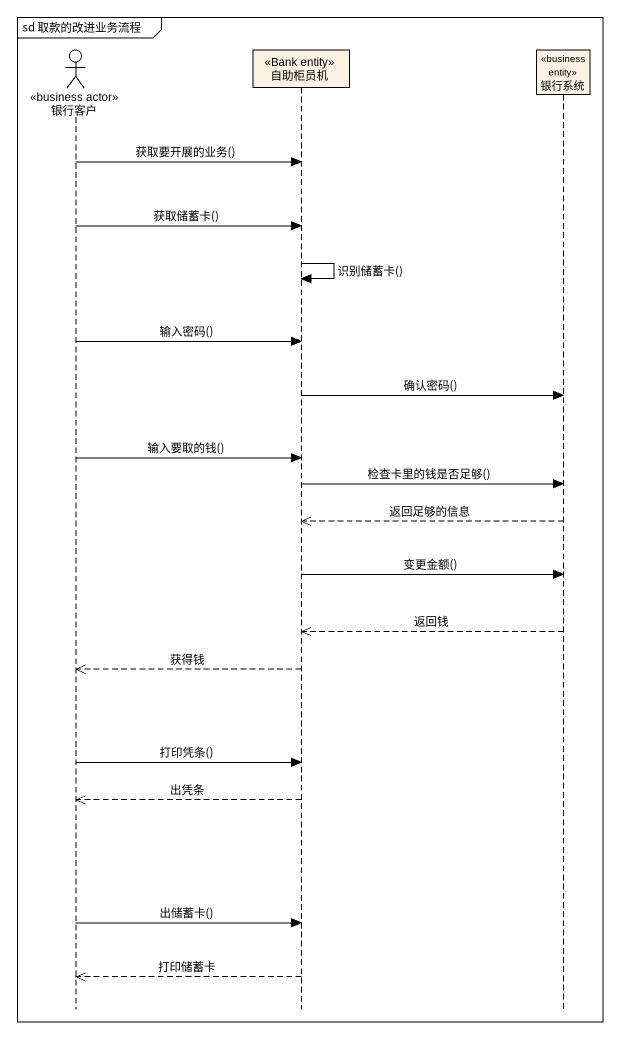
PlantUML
@startuml
mainframe sd 取款的改进业务流程
hide footbox
actor 银行客户 <<business actor>>
participant 自助柜员机 <<Bank entity>>
participant 银行系统 <<business entity>>

银行客户 -> 自助柜员机 : 获取要开展的业务()
银行客户 -> 自助柜员机 : 获取储蓄卡()
自助柜员机 -> 自助柜员机 : 识别储蓄卡()
银行客户 -> 自助柜员机 : 输入密码()
自助柜员机 -> 银行系统 : 确认密码()
银行客户 -> 自助柜员机 : 输入要取的钱()
自助柜员机 -> 银行系统 : 检查卡里的钱是否足够()
银行系统 -->> 自助柜员机 : 返回足够的信息
自助柜员机 -> 银行系统 : 变更金额()
银行系统 -->> 自助柜员机 : 返回钱
自助柜员机 -->> 银行客户 : 获得钱
银行客户 -> 自助柜员机 : 打印凭条()
自助柜员机 -->> 银行客户 : 出凭条
银行客户 -> 自助柜员机 : 出储蓄卡()
自助柜员机 -->> 银行客户 : 打印储蓄卡
@enduml
